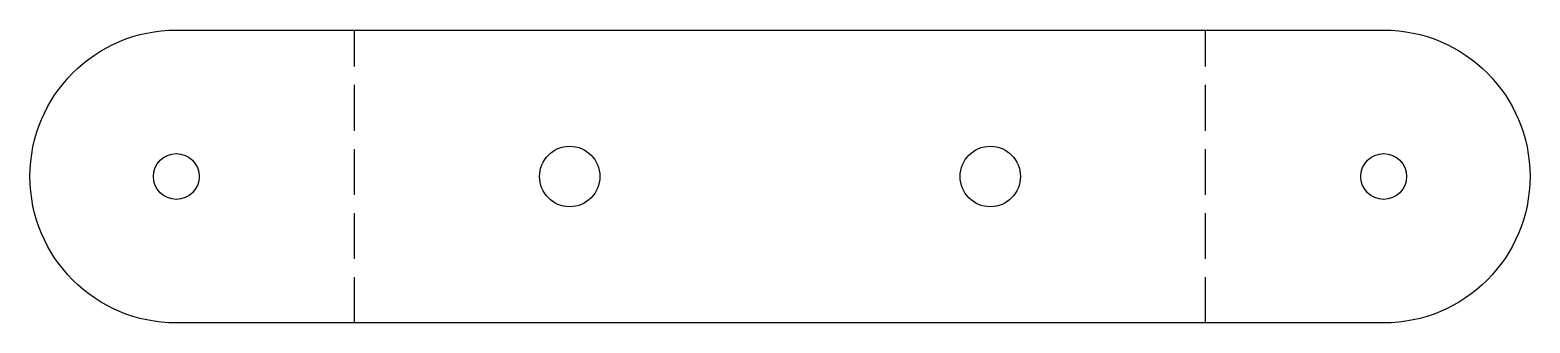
# Model space of a CAD drawing. Header units: millimetres. Extents: x -41 to 41, y -8 to 8.
import ezdxf

# ---------------------------------------------------------------- set-up
doc = ezdxf.new("R2010")
doc.units = ezdxf.units.MM
doc.linetypes.add('BEND', pattern=[3.5, 2.5, -1])

msp = doc.modelspace()

# ---------------------------------------------------------------- linework, layer by layer
at = {"linetype": 'BEND'}
for p, q in [((-23.262, -8), (-23.262, 8)), ((23.262, -8), (23.262, 8))]:
    msp.add_line(p, q, dxfattribs=at)
msp.add_lwpolyline([(-33.013, 8), (33.013, 8, -1), (33.013, -8), (-33.013, -8, -1)], format="xyb", close=True)
for centre, radius in [((-11.5, 0), 1.65), ((11.5, 0), 1.65), ((-33.013, 0), 1.25), ((33.013, 0), 1.25)]:
    msp.add_circle(centre, radius)

doc.saveas('drawing.dxf')
